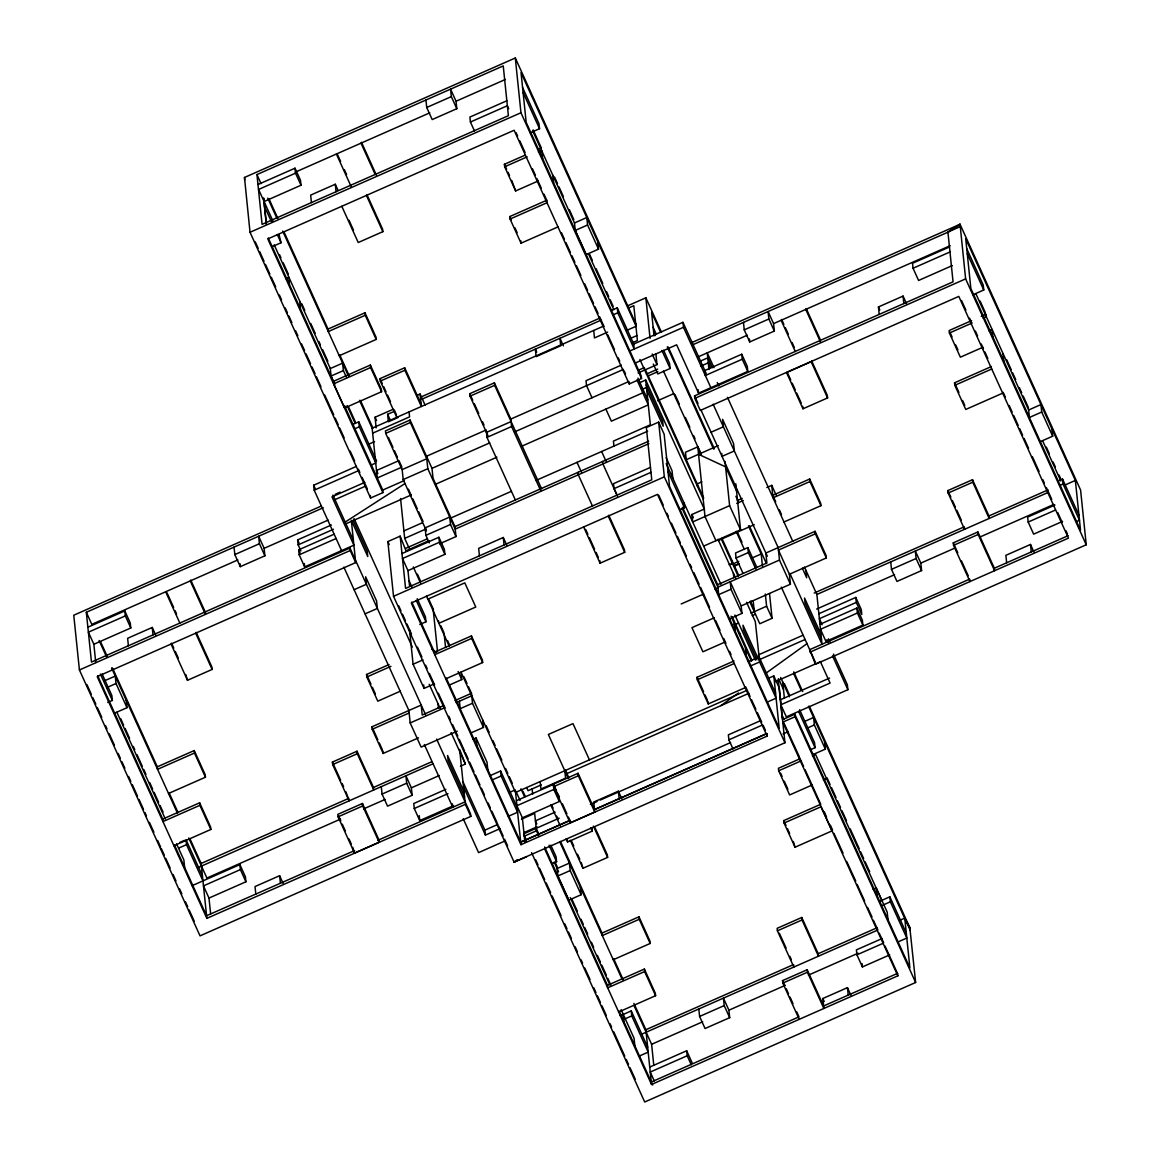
<?xml version="1.0" encoding="UTF-8"?>
<svg xmlns="http://www.w3.org/2000/svg" width="1160" height="1160" viewBox="0 0 1160 1160"><rect width="100%" height="100%" fill="white"/><g stroke="black" fill="none" stroke-linecap="round" stroke-linejoin="round"><path stroke-width="1.5" d="M720.896 705.642L738.456 692.984M766.282 672.96L807.288 643.438M692.752 344.767L947.966 232.174L960.03 224.257L1080.583 490.027L1086.238 544.779L815.437 664.245L809.694 649.673L969.716 579.087L969.978 581.566L953.534 545.33L953.288 542.837L977.894 531.976L994.337 568.226L994.598 570.705L978.155 534.47L977.894 531.976M428.939 540.69L405.971 550.826L400.171 536.137L387.861 541.575L393.53 596.327L514.083 862.097L517.099 860.111M344.201 522.696L405.014 483.532M769.182 677.947L773.807 675.917L779.288 687.996L784.943 742.748L514.083 862.097L517.113 860.14M244.745 179.945L244.485 177.465L515.301 58L635.854 323.77L636.115 326.25L626.878 330.325M256.94 174.58L503.237 65.917L508.385 115.696L262.073 224.358L256.94 174.58L261.043 183.628M426.706 107.488L451.327 96.628L450.559 89.16L456.039 101.239L456.808 108.706L432.187 119.567L426.706 107.488L425.938 100.021M258.086 184.469L295.017 168.185L300.498 180.264L301.005 185.237L263.958 201.594M295.365 172.115L429.78 112.825M456.039 101.239L505.426 79.445M295.017 168.185L295.524 173.159L258.593 189.457L273.05 221.299M264.465 206.567L271.324 221.343M506.848 100.76L469.916 117.058L470.423 122.032L474.541 131.094M470.423 122.032L507.355 105.734L508.733 108.764M338.024 190.283L335.283 184.251L310.662 195.112L311.431 202.579M404.101 480.646L382.64 490.114L382.887 492.608L370.591 498.032L250.024 232.275L520.956 112.752L515.301 58M271.715 246.862L281.039 242.759L279.024 234.48M530.294 132.791L539.53 128.716L539.009 123.743L522.58 87.507M538.11 181.018L515.635 190.936L504.673 166.764L504.411 164.285L525.291 155.077M538.139 149.408L541.343 147.987L533.121 129.876M504.673 166.764L527.148 156.861M538.385 151.902L541.604 150.481M538.762 152.482L541.851 151.119L542.619 158.587M366.908 194.59L382.597 229.173L382.858 231.667L358.237 242.527L341.794 206.292M285.723 278.603L288.825 277.226L289.478 284.751M300.44 308.908L299.787 301.397M557.96 226.911L521.029 243.194L510.081 219.037L509.82 216.543L546.751 200.26L544.011 194.213M510.081 219.037L546.998 202.754L546.751 200.26M364.965 312.779L365.226 315.274L328.294 331.557L328.033 329.077L364.965 312.779L375.927 336.951L376.188 339.43L339.256 355.728M574.476 222.966L586.786 217.529L587.569 224.996L598.516 249.154L586.206 254.591L575.259 230.434L574.476 222.966L532.628 130.718M575.259 230.434L587.569 224.996M334.007 382.481L331.079 376.028L330.31 368.561L342.62 363.138L343.389 370.606L346.318 377.043M331.079 376.028L343.389 370.606M370.373 365.052L333.442 381.336L333.703 383.829L344.65 407.986L381.582 391.703L381.321 389.209L370.373 365.052L370.62 367.546L381.582 391.703M333.703 383.829L370.62 367.546M396.749 417.353L380.321 381.103L380.06 378.624L404.68 367.763L421.109 403.999M380.321 381.103L404.927 370.243L404.68 367.763M416.802 395.488L420.094 394.037L425.198 405.318M352.625 424.546L358.788 421.834L376.594 461.1M611.117 310.517L617.279 307.806L633.722 344.041L634.23 349.015L617.787 312.779L617.279 307.806M376.159 427.851L375.057 417.252L393.226 409.233M421.298 396.851L599.633 318.188M627.705 305.805L645.859 297.786L661.49 332.238M354.685 428.852L359.296 426.808L358.788 421.834M398.025 417.527L388.397 421.776L387.628 414.309L394.197 411.409M422.095 399.098L600.981 320.189M613.176 314.81L617.787 312.779M628.894 307.879L633.809 305.704L637.405 340.547L632.591 342.678M398.909 460.534L401.897 467.117L377.275 477.978L372.142 428.2L603.548 326.119M372.65 433.188L409.582 416.889L409.06 411.916M607.608 332.137L594.471 337.937L593.702 330.469M439.567 543.822L455.982 536.572L454.952 526.625L433.028 478.297L431.998 468.35L410.075 420.022L385.453 430.882L385.714 433.376L402.158 469.611L403.187 479.573L426.474 530.903M487.968 435.696L470.032 396.169L469.771 393.689L494.392 382.829L510.835 419.064L511.603 426.532L540.662 490.578M385.714 433.376L410.336 422.515L410.075 420.022M470.032 396.169L494.653 385.323L494.392 382.829M368.387 444.352L374.535 441.641M630.475 338.401L636.898 335.574M341.591 550.609L314.186 490.201L313.678 485.228L356.352 466.392M633.722 344.041L682.95 322.32L706.208 373.578M314.186 490.201L358.498 470.655M371.127 465.087L375.738 463.058L359.296 426.808M629.619 351.06L683.472 327.294L682.95 322.32M397.851 461.1L376.507 470.51L377.885 473.541M621.339 365.11L586.017 380.697L586.539 385.671L592.02 397.75M335.182 494.32L340.156 492.13M364.805 482.372L331.977 496.857L353.901 545.171L304.66 566.892L299.178 554.813L298.671 549.84L333.993 534.252M635.607 362.906L676.642 344.81L698.552 393.138L747.794 371.417L747.286 366.43L741.747 354.235L704.816 370.519L705.338 375.507L742.255 359.208L741.747 354.235M510.835 419.064L623.471 369.387M402.158 469.611L426.778 458.751L410.336 422.515M486.475 432.419L511.096 421.559M334.051 500.033L365.487 486.156M321.45 505.963L73.761 615.221L79.416 669.972L200.027 935.859L470.829 816.408L470.583 813.914L436.638 739.109M690.867 342.983L960.03 224.257L965.628 278.893L1086.238 544.779M947.966 232.174L960.03 224.257L960.234 226.62L947.923 232.058L953.056 281.837L694.564 395.864L694.825 398.358L700.307 410.437L958.798 296.409L1068.447 538.124L809.956 652.166M425.589 714.734L349.957 548.027L91.466 662.055L86.319 612.277L323.277 507.747M637.87 370.461L644.438 367.56M515.287 499.786L486.983 437.392L511.603 426.532M638.13 372.954L656.995 364.617L655.893 353.844M403.187 479.573L427.808 468.712L426.517 456.257L486.214 429.925L486.983 437.392M234.813 554.582L259.419 543.721L258.651 536.253L264.132 548.332L264.9 555.799L240.294 566.66L234.813 554.582L234.03 547.114M744.241 329.861L768.862 319L768.094 311.532L773.575 323.611L774.343 331.079L749.722 341.939L744.241 329.861L743.473 322.393M431.998 468.35L489.738 442.873M514.489 431.955L628.952 381.466L629.198 383.946L641.509 378.522L641.248 376.028L526.176 122.351L521.029 72.572L636.115 326.25M646.439 374.086L657.676 369.126M648.295 375.869L657.923 371.62M663.607 350.349L669.581 363.529L670.103 368.503L657.792 373.94L653.312 364.051M237.873 559.917L91.799 624.355L86.319 612.277M264.132 548.332L328.135 520.101M639.16 382.901L645.714 380.001L704.57 509.718M698.03 356.932L747.344 335.182M773.575 323.611L950.17 245.702M949.46 246.993L912.529 263.276L913.051 268.25L918.589 280.459L952.302 265.582M87.87 627.212L124.801 610.928L130.268 623.007L130.79 627.98L93.859 644.264L95.743 662.519M700.089 361.224L707.788 357.831L712.269 367.72M913.051 268.25L949.982 251.966M124.801 610.928L125.309 615.902L88.377 632.186L93.859 644.264M300.889 550.899L298.149 544.852L297.642 539.878L331.354 525.001M641.567 389.644L646.497 387.469M700.596 366.212L708.296 362.819L710.543 367.749M298.149 544.852L333.471 529.279M344.984 524.189L411.032 495.059M435.812 484.14L496.9 457.185M521.666 446.252L642.814 392.82L642.292 387.832M299.178 554.813L336.11 538.515M657.648 400.736L673.699 393.646M155.672 634.984L152.236 627.444L127.629 638.304L128.397 645.772M879.207 314.418L878.439 306.95L903.06 296.09L906.511 303.717M694.825 398.358L965.628 278.893M79.416 669.972L350.219 550.522L349.957 548.027M403.912 530.917L422.153 522.87M773.807 675.917L779.201 728.19L669.552 486.461L664.143 434.188L658.663 422.11L646.352 427.533L651.76 479.805L405.579 588.41L400.171 536.137M409.06 548.057L404.68 538.385L426.01 528.975M450.631 518.114L511.357 491.333M535.978 480.472L647.657 431.201M353.06 520.245L367.256 551.551L367.763 556.524L351.32 520.289L355.7 562.6L97.208 676.628L206.857 918.357L465.349 804.33L465.102 801.836L377.725 840.377M425.879 535.354L450.5 524.494L449.717 517.026L425.111 527.887L425.879 535.354L429.301 542.909M972.979 294.756L983.753 290L983.231 285.026L966.788 248.776M104.487 680.818L115.26 676.062L116.029 683.53L126.991 707.687L114.68 713.125M405.71 548.346L427.039 538.936M454.952 526.625L648.614 441.191M648.875 443.671L455.199 529.105L427.808 468.712M401.969 553.566L438.9 537.268L444.382 549.347L444.903 554.335L407.972 570.618L409.509 585.553M106.793 687.604L116.029 683.53M438.9 537.268L439.423 542.257L402.491 558.54L407.972 570.618M354.09 589.701L366.4 584.263L365.632 576.796L376.594 600.967L377.363 608.434L365.052 613.857M711.065 432.23L723.376 426.793L722.593 419.325L733.555 443.483L734.338 450.95L722.027 456.387L721.708 453.4M971.63 320.624L949.141 330.542L949.402 333.021L960.364 357.193L982.839 347.275M981.259 316.375L986.072 314.244L986.333 316.738L983.114 318.159M107.749 702.452L112.36 700.423L111.838 695.449L102.124 674.033M949.402 333.021L971.877 323.118M650.47 467.364L613.553 483.647L614.061 488.635L617.482 496.175M701.438 454.894L697.784 446.846L685.473 452.27L686.241 459.737L718.258 445.614M506.702 545.055L503.28 537.5L478.659 548.361L479.428 555.828M614.061 488.635L650.992 472.337M171.056 644.047L187.499 680.282L212.12 669.422L211.86 666.942L196.17 632.345M827.587 397.923L811.144 361.688L786.523 372.548L802.966 408.784L827.587 397.923L827.327 395.429L811.637 360.847M988.972 330.817L992.061 329.454L992.83 336.922M393.53 596.327L664.332 476.861L658.663 422.11M427.88 599.154L464.812 582.856L475.774 607.028L438.842 623.312L438.582 620.817M701.829 481.864L697.203 483.894L697.464 486.388M1002.689 393.167L965.772 409.451L954.81 385.294L954.549 382.8L991.481 366.517M954.81 385.294L991.728 369.01M419.804 624.515L425.952 621.789L425.43 616.815L417.223 598.69M679.832 509.805L684.443 507.761L683.936 502.787M725.043 461.462L729.611 505.673L692.679 521.957L691.911 514.489L704.221 509.066M737.282 500.584L742.197 498.409M766.818 487.548L771.748 485.373L776.127 495.045M583.639 526.959L600.082 563.195L624.703 552.334L624.442 549.84L608.753 515.258M736.716 503.425L743.27 500.54M400.258 691.215L377.783 701.176L366.821 676.962L366.56 674.467L389.035 664.564M194.227 750.549L194.488 753.029L157.557 769.327L157.31 766.832L194.227 750.549L205.189 774.706L205.45 777.2L168.519 793.484M783.986 521.986L820.917 505.688L820.657 503.208L809.694 479.036L772.763 495.334L775.692 501.772M366.821 677.019L390.905 666.333M809.694 479.036L809.956 481.53L773.024 497.828L771.748 485.373M471.438 635.898L471.7 638.391L434.768 654.675L434.507 652.196L471.438 635.898L482.4 660.054L482.647 662.548L445.73 678.846M433.898 684.066L424.052 688.402L413.09 664.245L422.95 659.895M703.641 546.113L740.558 529.83L735.817 483.822M718.199 540.589L754.232 524.697M1041.723 412.032L1029.413 417.47L1028.644 410.002L1040.94 404.564L1041.723 412.032L1052.686 436.189L1040.375 441.626M756.813 567.356L747.852 547.592L735.541 553.015L736.049 557.989L742.777 572.822M736.049 557.989L748.36 552.566L747.852 547.592M449.442 685.009L461.752 679.586L460.984 672.118L515.562 792.439L746.837 690.417M729.161 564.76L732.366 563.339L732.12 560.846M732.163 564.311L738.775 561.397M734.12 565.906L739.036 563.731M751.97 558.033L761.207 553.958L748.49 525.958M734.178 566.036L739.094 563.861M199.636 802.807L199.897 805.301L162.965 821.585L162.704 819.105L199.636 802.807L210.598 826.979L210.859 829.458L173.928 845.756M418.499 737.861L383.177 753.434L372.215 729.277L371.968 726.784L421.196 705.077L422.226 715.024L443.57 705.613M741.182 605.926L790.424 584.205L789.394 574.243L826.312 557.96L826.065 555.466L815.103 531.309L765.861 553.03L766.89 562.991L717.649 584.698L718.678 594.659L730.988 589.236L730.22 581.769L741.182 605.926L741.95 613.393L729.64 618.816M372.215 729.277L409.147 712.994M815.103 531.309L815.349 533.803L778.433 550.087L789.394 574.243M455.053 700.538L471.467 693.303L468.48 686.72M457.243 731.177L421.138 747.098L410.176 722.941L444.642 707.745M456.126 702.67L471.728 695.797M717.909 587.192L779.462 560.048L778.171 547.592L713.139 404.245M681.196 603.968L703.685 594.05M714.923 589.091L718.127 587.671L682.036 508.123M345.868 791.729L349.117 800.806L332.673 764.57L332.412 762.077L357.033 751.216L373.476 787.452L373.738 789.945L357.294 753.71L357.033 751.216M814.204 593.035L964.322 526.814L964.583 529.308L948.14 493.058L947.88 490.578L972.501 479.718L988.943 515.953L989.19 518.447L972.761 482.197L972.501 479.718M332.673 764.57L357.294 753.71M948.14 493.058L972.761 482.197M471.467 693.303L472.497 703.264L460.186 708.688L459.418 701.22M179.844 842.392L184.454 840.362M178.814 848.047L186.513 844.654L185.992 839.681L202.435 875.916M714.415 617.729L691.94 627.647L702.902 651.804L725.377 641.886M749.955 602.156L753.159 600.735L754.29 611.654M471.149 732.845L483.459 727.422L482.69 719.954M750.984 613.118L766.601 606.23L765.339 594.036M752.216 615.655L755.435 614.235M1057.906 481.066L1062.516 479.036L1078.959 515.272M472.961 739.34L476.049 737.977L486.997 762.149L487.78 769.616M731.467 625.312L734.541 623.949L735.309 631.417M735.338 624.486L738.543 623.065M206.857 918.357L201.144 863.475L348.856 798.312M373.476 787.452L431.476 761.873M988.943 515.953L1048.031 489.897M1059.965 485.373L1063.038 484.01L1062.516 479.036M433.159 763.73L198.374 867.448M789.873 573.402L822.005 644.235L816.872 594.471L1048.278 492.376M1064.59 485.185L1075.363 480.428L965.714 238.699L970.847 288.477L1080.511 530.207L1075.363 480.428M769.529 593.587L772.082 618.309L759.771 623.732L749.911 601.996M382.06 794.078L406.682 783.217L405.899 775.75L411.379 787.829L412.148 795.296L387.541 806.157L382.06 794.078L381.277 786.611M891.489 569.357L916.11 558.496L915.341 551.029L920.822 563.107L921.591 570.575L896.97 581.436L891.489 569.357L890.72 561.889M362.442 803.488L337.821 814.349L338.082 816.829L354.51 853.079L379.132 842.218L378.87 839.724L362.442 803.488L362.688 805.968L379.132 842.218M338.082 816.829L362.688 805.968M953.534 545.33L978.155 534.47M206.886 878.047L340.562 819.076M363.66 808.883L385.12 799.428M411.379 787.829L439.205 775.562M460.462 766.18L465.377 764.019L459.635 749.447L465.044 801.719M816.669 609.043L894.548 574.693M920.822 563.107L955.289 547.897M979.91 537.037L1053.758 504.455M192.168 885.645L239.874 864.606L245.412 876.815L245.92 881.788L208.988 898.072L210.627 913.891M1054.962 505.049L1027.673 517.085L1028.18 522.058L1033.661 534.151L1062.56 521.391M818.859 613.727L855.79 597.443L861.271 609.522L861.779 614.495L856.297 602.417L855.79 597.443M239.874 864.606L240.395 869.594L203.464 885.878L208.988 898.072M1028.18 522.058L1055.469 510.023M856.297 602.417L819.366 618.701L822.106 624.747M745.184 687.663L708.252 703.946L697.29 679.789L697.029 677.295L733.961 661.011M445.861 789.351L413.743 803.517L414.265 808.505L419.746 820.584L453.459 805.707M819.946 624.327L856.878 608.043L862.359 620.121L862.88 625.095L825.949 641.393L820.468 629.314L857.399 613.016L856.878 608.043M697.29 679.789L734.222 663.505M758.292 654.95L802.865 635.274M414.265 808.505L447.977 793.629M489.839 775.764L500.613 771.009L517.055 807.244M748.331 661.722L759.104 656.98L775.547 693.216M758.799 659.924L805.04 639.523M1076.393 521.609L1079.482 520.26L1063.038 484.01M491.898 780.057L501.135 775.982L500.613 771.009M750.389 666.029L759.626 661.954L755.319 621.615L746.547 602.286M283.083 883.326L279.632 875.698L255.012 886.559L255.838 894.142M1033.922 552.015L1030.501 544.461L1005.88 555.321L1006.648 562.788M206.552 915.747L354.641 850.556M994.337 568.226L1068.201 535.644M509.095 792.541L515.301 789.945L520.971 844.697L767.152 736.107L766.89 733.613L594.558 809.636L578.072 773.27L553.451 784.131L553.712 786.625L570.154 822.861L594.761 812L593.731 802.053L618.352 791.192L621.818 798.805M541.27 784.885L528.076 790.699L526.625 787.481M565.978 773.981L748.794 693.332M775.068 681.746L821.034 661.461M516.374 800.748L553.305 784.45L553.827 789.438L559.308 801.516L522.377 817.8L524.885 842.044M553.712 786.625L578.332 775.764L578.072 773.27M553.827 789.438L516.896 805.721L522.377 817.8M508.341 816.307L517.563 812.232L501.135 775.982M766.832 702.264L776.069 698.189L759.626 661.954M500.192 828.588L485.416 835.098L484.909 830.125L498.032 824.325M780.332 699.799L829.559 678.078M521.522 819.178L534.659 813.378L536.457 830.807L538.675 835.707M760.481 720.679L728.364 734.846L728.886 739.833L733.033 748.983M555.118 812.159L535.427 820.845L536.79 823.861M728.886 739.833L762.598 724.957M504.846 841.029L478.587 852.614L463.246 818.786M524.538 832.343L537.051 826.819M833.474 654.124L847.351 684.734L847.873 689.707L786.32 716.865L780.839 704.773L830.082 683.066L820.584 662.113M559.178 818.177L523.885 833.75L526.379 841.159M590.382 804.416L596.979 801.502M600.285 800.038L730.611 742.559M782.391 719.707L794.817 714.226L909.889 967.918L904.756 918.14L900.058 920.213M524.146 836.23L536.457 830.807M794.817 714.226L795.079 716.721L782.768 722.143L897.84 975.836L651.529 1084.484L544.62 848.801M568.4 817.075L569.893 820.366L520.651 842.087L446.209 677.991M594.514 809.506L766.832 733.497M520.71 842.218L569.952 820.497M804.359 721.563L813.581 717.489L814.363 724.957L825.326 749.128L813.015 754.551M783.043 733.917L787.857 731.8M806.664 728.35L814.363 724.957M514.083 862.097L526.452 856.79M566.124 838.753L567.588 841.971L592.195 831.126L591.861 827.805M551.957 863.736L556.582 861.706L556.061 856.718L550.826 845.19M810.448 749.708L815.074 747.678L814.552 742.69L799.617 709.746M799.284 759.089L778.418 768.297L778.679 770.791L789.627 794.948L812.116 785.03M778.679 770.791L801.154 760.873M812.391 755.914L815.596 754.493L881.861 900.566M557.873 875.988L570.183 870.565L569.415 863.098L557.104 868.535L557.873 875.988L568.835 900.16L581.145 894.722L580.377 887.255M570.285 840.26L582.987 868.26L607.608 857.399L607.361 854.92L594.645 826.906M823.354 780.071L826.558 778.664M784.073 823.049L821.005 806.765L831.966 830.922L795.035 847.22L784.073 823.049L783.812 820.569L820.743 804.271L805.055 769.674M638.971 916.806L639.218 919.285L602.301 935.583L602.04 933.089L638.971 916.806L649.919 940.963L650.18 943.457L613.249 959.74M644.365 969.064L644.626 971.558L607.695 987.841L607.434 985.362L644.365 969.064L655.327 993.236L655.588 995.715L618.657 1012.013M801.763 917.473L802.024 919.967L818.467 956.202L818.206 953.708L801.763 917.473L777.142 928.333L777.403 930.827L793.846 967.063L793.585 964.569L645.874 1029.732L651.529 1084.484M777.403 930.827L802.024 919.967M873.132 889.343L876.249 887.965L887.197 912.122L887.98 919.59M864.577 900.914L857.11 884.442M620.034 1015.493L623.109 1014.13L623.877 1021.597M620.47 1015.667L631.243 1010.911L647.672 1047.161M880.527 900.943L889.851 896.825L906.293 933.075M624.051 1019.292L631.75 1015.899L631.243 1010.911M882.601 905.235L890.372 901.813L889.851 896.825M818.206 953.708L877.293 927.652M641.524 1034.256L877.555 930.131M699.596 1016.45L724.202 1005.589L723.434 998.122L728.915 1010.201L729.683 1017.668L705.062 1028.529L699.596 1016.45L698.813 1008.982M799.24 1019.336L782.812 983.086L782.551 980.606L807.171 969.745L823.614 1005.981L897.463 973.399L885.036 946.023M882.107 938.541L856.413 949.866L856.935 954.839L862.416 966.933L889.706 954.883M782.812 983.086L807.418 972.225L807.171 969.745M653.776 1065.214L651.615 1044.304L702.655 1021.786M728.915 1010.201L785.247 985.347M808.447 975.125L858.154 953.187M910.107 930.277L909.846 927.783L809.39 706.309M856.935 954.839L882.63 943.515M638.957 1056.209L648.193 1052.134L631.75 1015.899M897.579 942.123L906.815 938.048L890.372 901.813M649.73 1067.069L686.662 1050.771L692.143 1062.864M686.662 1050.771L687.184 1055.759L650.252 1072.043L654.356 1081.106M807.418 972.225L823.861 1008.475L822.832 998.513L847.452 987.653L850.874 995.207M651.282 1082.005L798.993 1016.841L796.746 1011.897M910.237 930.218L904.756 918.14L909.846 927.783L915.631 982.491L644.699 1102L531.585 852.643M698.552 454.299L725.595 466.871L736.557 491.042M431.853 649.121L436.247 652.326M909.846 927.783L904.626 918.198L808.491 706.251M967.309 253.764L983.753 290M980.098 301.078L985.333 312.606M1006.749 359.832L1011.23 369.707M1012.723 372.998L1015.711 379.596M1019.452 387.832L1021.699 392.776M1023.192 396.067L1028.427 407.595M1046.349 447.137L1049.351 453.72M1053.077 461.955L1055.324 466.9M1059.065 475.136L1060.559 478.427M975.864 293.683L1028.644 410.002M1042.535 440.626L1060.849 481.023M961.524 300.483L965.903 310.14M969.557 318.188L971.746 323.031M975.401 331.079L977.59 335.907M981.244 343.969L983.433 348.798M984.898 352.017L987.827 358.469M1003.183 392.326L1005.43 397.271M1009.157 405.507L1012.158 412.09M1013.652 415.382L1018.132 425.271M1019.626 428.562L1022.612 435.159M1024.106 438.451L1028.586 448.34M1032.328 456.576L1039.055 471.395M1042.782 479.631L1044.29 482.923M1046.523 487.867L1051.757 499.394M1057.732 512.575L1062.212 522.464M1065.953 530.7L1067.447 533.991M949.88 332.151L952.07 336.98M955.724 345.042L957.913 349.87M954.549 382.8L958.928 392.471M962.582 400.519L964.772 405.362M878.439 306.95L879.816 309.995M947.88 490.578L950.866 497.161M952.36 500.453L955.347 507.05M956.855 510.342L961.336 520.231M953.288 542.837L957.768 552.726M961.495 560.962L968.223 575.78M806.229 308.575L820.424 339.88M805.736 309.415L820.685 342.36M916.11 558.496L921.591 570.575M781.608 319.435L783.856 324.38M785.349 327.671L788.336 334.269M792.077 342.505L794.31 347.435M781.13 320.276L795.325 351.582M768.862 319L774.343 331.079M787.756 373.346L790.758 379.943M792.251 383.235L795.238 389.818M796.731 393.124L801.212 402.998M809.956 481.53L820.917 505.688M742.255 359.208L747.794 371.417M857.399 613.016L862.88 625.095M815.349 533.803L826.312 557.96M779.346 509.834L781.535 514.663M713.995 367.676L707.266 352.857L708.977 369.445M727.45 397.329L792.759 541.314M804.445 567.08L816.872 594.471M802.299 568.11L806.678 577.767L805.91 570.299M717.257 382.583L718.765 385.874M828.501 638.841L829.965 642.06M826.891 639.639L828.356 642.857M683.472 327.294L710.862 387.701M832.517 655.878L847.873 689.707M820.976 634.288L804.547 598.038L805.055 603.026L821.497 639.261M779.462 560.048L790.424 584.205M694.564 395.864L697.986 403.419M700.828 409.668L767.326 556.249M781.303 587.076L815.176 661.751M668.189 347L714.328 448.717M735.904 496.291L738.137 501.207M749.302 525.828L766.427 563.557M660.562 332.123L651.601 312.359L654.023 335.863M667.29 346.956L713.617 449.079M653.138 327.294L656.139 333.877M653.66 332.267L655.154 335.559M661.882 350.392L670.103 368.503M729.611 505.673L740.558 529.83M748.36 552.566L755.827 569.038M674.932 394.443L679.412 404.303M685.371 417.44L689.837 427.286M693.564 435.507L695.058 438.784M737.514 532.397L741.979 542.242M663.476 371.099L701.322 454.517M736.194 531.382L744.401 549.507M652.21 354.046L656.995 364.617M766.601 606.23L772.082 618.309M793.759 671.857L802.691 691.548M793.918 674.134L801.197 690.2M523.087 92.481L539.53 128.716M645.178 369.214L703.699 498.205M721.883 538.298L738.688 575.346M750.375 601.112L754.029 609.174M639.899 359.484L703.236 499.104M721.418 539.183L738.224 576.23M798.631 711.428L815.074 747.678M554.538 177.059L557.496 183.599M558.99 186.876L563.441 196.692M569.371 209.771L573.823 219.588M589.41 253.953L592.383 260.493M596.08 268.671L602.765 283.388M606.477 291.566L608.696 296.481M610.189 299.758L613.161 306.298M784.363 683.704L789.525 695.087M827.051 777.823L830.038 784.407M831.532 787.698L836.012 797.587M837.505 800.879L840.507 807.462M842.001 810.767L846.481 820.642M850.222 828.878L859.183 848.656M860.677 851.947L863.663 858.531M865.157 861.837L869.637 871.711M588.424 253.706L613.843 309.72M717.967 539.284L735.6 578.13M780.665 677.484L789.394 696.74M646.236 384.989L662.679 421.225L663.187 426.199L646.743 389.963M778.693 678.919L783.493 689.49M715.952 540.69L704.99 516.534L697.784 446.846M795.079 716.721L915.631 982.491M520.956 112.752L641.509 378.522M637.913 378.174L647.773 399.924M636.971 379.929L648.295 404.898L611.363 421.182L605.883 409.103M730.988 589.236L741.95 613.393M757.944 658.14L742.994 625.197L743.516 630.17L756.958 659.822M666.173 457.75L672.017 470.641L672.785 478.108M691.911 514.489L693.361 517.708M781.869 714.734L783.928 719.273M516.113 132.719L517.606 136.01M519.839 140.954L525.074 152.482M532.498 168.852L535.427 175.291M536.877 178.51L541.27 188.181M561.44 232.652L564.427 239.25M565.921 242.542L570.415 252.43M571.909 255.722L574.896 262.305M576.389 265.596L580.87 275.486M584.611 283.721L587.598 290.319M589.091 293.611L593.572 303.485M595.065 306.791L598.053 313.374M599.546 316.665L604.041 326.555M607.767 334.79L614.495 349.61M618.236 357.845L619.73 361.151M624.152 370.895L625.515 373.911M666.202 463.608L720.925 584.22M734.889 615.017L755.348 660.112M783.754 722.738L788.481 732.83M788.611 733.439L798.95 755.899M799.066 756.509L803.561 766.383M824.354 811.913L826.587 817.162M830.328 825.093L832.576 830.023M833.938 833.373L843.03 853.093M846.655 861.387L855.746 881.092M867.506 907.366L872.015 916.965M873.349 920.242L877.859 929.856M879.193 933.133L883.702 942.746M629.198 383.946L514.126 130.268L267.815 238.917L382.887 492.608M668 471.525L684.443 507.761M682.529 507.283L717.649 584.698M732.264 616.917L751.97 660.345M731.061 616.192L751.491 661.214M664.332 476.861L784.943 742.748M658.735 495.175L663.215 505.064M666.957 513.3L668.45 516.591M671.437 523.189L675.917 533.063M677.411 536.37L680.413 542.952M681.906 546.244L686.386 556.133M690.113 564.369L691.621 567.66M693.854 572.605L699.088 584.133M700.582 587.424L709.543 607.202M715.532 620.383L720.012 630.257M723.724 638.464L725.928 643.292M729.582 651.34L731.032 654.573M745.648 686.778L750.041 696.449M751.491 699.668L755.885 709.325M757.335 712.559L761.729 722.216M763.193 725.435L765.383 730.278M767.152 736.107L657.502 494.377L411.307 602.982L520.971 844.697M504.411 164.285L506.615 169.113M508.065 172.332L509.53 175.551M511.72 180.394L515.635 190.936M780.607 773.126L782.072 776.359M784.261 781.188L787.915 789.235M509.82 216.543L511.284 219.776M514.938 227.824L517.128 232.652M783.812 820.569L786.002 825.398M787.466 828.617L789.656 833.445M793.309 841.508L795.035 847.22M451.327 96.628L456.808 108.706M563.383 345.839L559.961 338.285L560.729 345.752L536.109 356.613L535.34 349.145L536.703 352.161M601.634 451.501L606.115 461.39M617.105 495.248L602.91 463.957L602.663 461.462M697.029 677.295L703.612 691.795M705.062 695.014L707.266 699.857M608.26 516.098L624.703 552.334M822.832 998.513L824.209 1001.529M577.013 462.361L581.493 472.25M592.499 506.108L578.289 474.802L578.042 472.323M779.389 933.278L786.117 948.097M789.859 956.333L791.352 959.639M585.626 529.409L587.874 534.354M589.367 537.645L594.587 549.173M596.095 552.464L598.328 557.409M782.551 980.606L784.798 985.536M786.291 988.842L788.524 993.772M790.018 997.078L793.005 1003.661M494.653 385.323L541.604 488.824M361.5 142.317L376.449 175.262M361.006 143.159L375.202 174.464M469.771 393.689L472.772 400.272M474.266 403.564L478.747 413.453M482.488 421.689L483.981 424.98M366.415 195.431L382.858 231.667M724.202 1005.589L729.683 1017.668M337.632 154.831L340.619 161.414M344.361 169.65L346.594 174.594M336.385 154.019L351.335 186.963M619.179 798.776L618.352 791.192M349.015 220.269L353.495 230.158M589.425 759.858L572.982 723.622L548.361 734.468L568.226 778.273M404.927 370.243L421.37 406.493L420.094 394.037M578.332 775.764L594.761 812M365.226 315.274L376.188 339.43M639.218 919.285L650.18 943.457M593.413 826.109L607.608 857.399M295.524 173.159L301.005 185.237M565.283 769.834L568.922 777.896M590.745 827.892L592.195 831.126M450.5 524.494L455.982 536.572M380.06 378.624L382.292 383.554M383.8 386.86L386.034 391.79M387.527 395.096L390.514 401.679M394.255 409.915L396.502 414.86M687.184 1055.759L691.288 1064.822M644.626 971.558L655.588 995.715M387.628 414.309L390.369 420.34M553.451 784.131L556.438 790.729M557.931 794.02L559.424 797.312M562.411 803.894L566.907 813.784M553.987 785.958L558.786 796.529L559.308 801.516M439.423 542.257L444.903 554.335M388.44 437.479L392.935 447.354M394.429 450.646L397.416 457.243M571.532 841.058L573.765 846.003M577.506 854.238L579.753 859.183M581.247 862.474L582.987 868.26M408.407 489.158L411.336 495.596M412.786 498.829L417.179 508.486M418.629 511.705L423.023 521.376M551.624 804.866L553.073 808.085M556.727 816.133L558.192 819.352M375.057 417.252L376.55 420.529M550.783 804.938L560.28 825.877M471.7 638.391L482.647 662.548M269.004 198.94L277.965 218.704M283.954 231.884L328.033 329.077M339.735 354.858L349.32 376M360.397 400.388L372.925 428.04M560.483 841.479L602.04 933.089M613.741 958.899L623.457 980.316M633.925 1003.371L645.874 1029.732M267.771 198.128L276.732 217.906M282.707 231.072L348.464 376.028M359.513 400.388L372.142 428.2M559.7 841.682L622.224 979.504M634.172 1005.865L651.615 1044.304M570.183 870.565L581.145 894.722M277.298 234.508L281.039 242.759M549.101 845.234L556.582 861.706M279.473 254.562L280.952 257.853M283.185 262.769L288.39 274.253M301.788 303.789L304.775 310.344M310.72 323.466L315.187 333.312M318.913 341.519L320.392 344.796M322.625 349.711L327.845 361.195M348.681 407.131L355.38 421.907M522.957 791.323L525.19 796.238M555.698 863.504L557.191 866.781M572.068 899.594L577.274 911.079M581 919.285L583.234 924.201M584.727 927.492L587.699 934.046M591.426 942.254L593.644 947.169M597.371 955.376L600.343 961.93M601.837 965.221L606.303 975.067M607.797 978.344L610.769 984.898M274.18 244.832L330.31 368.561M347.101 405.579L355.105 423.24M520.956 788.843L524.654 796.978M554.161 862.025L558.569 871.755M570.314 897.637L609.913 984.941M621.122 1009.649L634.071 1038.287L634.839 1045.755M268.293 238.046L334.805 384.685M382.757 490.071L344.404 405.507L344.65 407.986M536.196 828.312L538.936 834.359M544.663 846.988L607.434 985.362M619.077 1011.027L652.645 1085.02M417.397 574.113L420.326 580.551M429.084 599.88L433.477 609.551M440.829 625.762L443.816 632.36M447.557 640.596L449.804 645.54M464 676.831L466.987 683.428M486.156 725.696L489.143 732.264M492.87 740.486L495.117 745.431M496.596 748.707L501.83 760.22M505.557 768.442L507.79 773.386M509.284 776.663L512.27 783.246M515.983 791.439L520.057 800.414M413.279 566.936L420.572 583.045M426.43 595.936L449.283 646.308M458.099 671.524L461.752 679.586M472.497 703.264L483.459 727.422M535.775 859.952L538.008 864.867M539.487 868.144L544.692 879.613M546.186 882.89L550.637 892.707M552.131 895.984L561.048 915.646M564.76 923.838L566.979 928.754M568.472 932.031L571.445 938.57M575.157 946.763L577.39 951.678M581.102 959.871L582.596 963.148M584.814 968.063L590.019 979.533M593.731 987.711L595.964 992.627M597.458 995.904L600.416 1002.457M601.909 1005.735L606.361 1015.565M610.087 1023.758L611.566 1027.035M613.756 1031.863L624.776 1056.137M626.269 1059.428L628.502 1064.372M629.996 1067.664L635.23 1079.191M255.243 241.86L258.173 248.298M259.637 251.531L264.016 261.188M265.481 264.407L269.86 274.079M271.324 277.298L275.703 286.955M279.357 295.017L281.546 299.845M285.2 307.907L287.404 312.736M288.869 315.984L291.87 322.582M295.597 330.817L297.844 335.762M301.586 343.998L304.572 350.581M306.066 353.873L310.546 363.762M312.04 367.053L315.027 373.65M316.52 376.942L321.001 386.831M324.742 395.067L333.717 414.83M335.211 418.122L338.198 424.72M339.692 428.011L344.172 437.885M350.146 451.066L354.641 460.955M358.368 469.191L359.861 472.483M362.108 477.427L367.343 488.954M409.001 580.58L411.988 587.163M416.237 600.372L425.952 621.789M387.861 541.575L389.238 544.591M411.786 602.098L434.507 652.196M398.75 605.911L400.983 610.856M402.476 614.148L405.478 620.745M406.971 624.036L411.452 633.925M417.426 647.106L421.907 656.98M425.647 665.216L427.141 668.508M429.388 673.452L434.608 684.995M438.349 693.23L445.077 708.049M448.818 716.285L450.312 719.577M452.545 724.521L457.779 736.049M459.273 739.355L464.507 750.883M465.233 752.492L468.161 758.93M469.626 762.149L474.005 771.82M475.47 775.039L479.95 784.928M481.443 788.22L484.43 794.803M488.171 803.039L490.404 807.984M491.898 811.289L497.132 822.817M498.626 826.109L503.121 835.997M504.614 839.289L507.601 845.872M409.886 633.128L411.336 636.361M354.032 518.563L412.322 647.062M429.214 684.284L440.176 708.441M451.124 732.612L465.377 764.019M332.92 495.088L353.38 540.197M462.985 781.796L484.909 830.125M463.492 786.784L485.416 835.098M464.014 791.758L447.572 755.522L448.093 760.496L464.522 796.731M350.219 550.522L355.7 562.6M465.349 804.33L470.829 816.408M313.678 485.228L315.143 488.447M343.868 567.153L408.9 710.5L410.176 722.941M424.342 744.546L452.733 807.142L452.385 803.822M366.56 674.467L370.939 684.139M372.403 687.358L375.333 693.796M297.642 539.878L299.005 542.894M406.682 783.217L412.148 795.296M298.671 549.84L300.034 552.856M371.968 726.784L377.812 739.674M379.276 742.893L382.191 749.345M259.419 543.721L264.9 555.799M332.412 762.077L340.634 780.202M342.127 783.493L343.621 786.784M338.56 815.987L340.808 820.932M342.301 824.223L345.288 830.821M349.029 839.057L351.262 843.987M352.77 847.293L354.51 853.079M190.762 580.072L205.712 613.031M190.283 580.913L205.219 613.872M195.677 633.186L212.12 669.422M166.895 592.586L173.623 607.405M175.117 610.711L176.61 614.002M165.662 591.774L179.858 623.079M171.549 643.205L173.797 648.15M175.291 651.441L178.278 658.024M185.745 674.496L187.499 680.282M280.401 883.166L279.632 875.698M194.488 753.029L205.45 777.2M125.309 615.902L130.79 627.98M240.395 869.594L245.92 881.788M199.897 805.301L210.859 829.458M100.514 641.639L107.242 656.458M112.476 668L157.31 766.832M169.012 792.642L177.987 812.406M189.936 838.767L201.144 863.475M99.136 640.523L106.459 656.676M111.592 667.986L177.494 813.247M188.703 837.955L206.944 878.163M186.513 844.654L203 881.02M100.398 674.062L112.36 700.423M120.64 718.577L123.612 725.13M125.106 728.422L129.572 738.267M133.299 746.46L134.778 749.752M137.01 754.667L142.216 766.151M143.709 769.428L145.942 774.358M149.669 782.551L152.641 789.119M154.135 792.396L158.601 802.241M160.08 805.518L163.067 812.087M116.884 712.226L165.315 818.96M176.552 843.842L183.86 859.952L184.629 867.419M97.701 675.787L162.704 819.105M174.391 844.871L206.596 915.863M86.869 684.487L91.335 694.347M92.829 697.624L95.816 704.192M97.295 707.484L101.775 717.329M105.487 725.536L106.981 728.828M109.214 733.758L114.434 745.242M118.16 753.449L120.394 758.379M121.887 761.67L124.859 768.239M128.586 776.446L130.819 781.376M132.312 784.653L137.518 796.152M139.012 799.428L143.477 809.288M144.971 812.565L146.465 815.857M149.437 822.426L153.903 832.271M157.629 840.478L160.617 847.046M161.356 848.685L164.285 855.137M165.735 858.356L170.129 868.014M173.057 874.466L175.987 880.933M179.641 888.995L181.844 893.838M185.499 901.914L187.702 906.758M189.167 909.991L194.286 921.301M1051.903 428.736L1052.686 436.189M1030.501 544.461L1031.269 551.928M1003.009 353.626L1003.791 361.079M903.06 296.09L903.829 303.558M897.593 973.341L897.84 975.836M876.249 887.965L877.018 895.433M862.068 963.612L862.416 966.933M802.706 406.29L802.966 408.784M824.542 741.66L825.326 749.128M847.452 987.653L848.221 995.12M749.418 338.952L749.722 341.939M782.724 682.022L784.378 698.102M778.186 679.122L782.217 718.054M761.207 553.958L762.468 566.254M745.503 648.121L746.271 655.574M733.395 573.286L733.86 577.767M739.572 633.026L739.833 635.52M698.218 389.818L698.552 393.138M707.991 701.466L708.252 703.946M645.859 297.786L650.064 338.415M645.714 380.001L650.354 424.807L613.423 441.104L613.945 446.078M597.748 241.7L598.516 249.154M599.822 560.701L600.082 563.195M552.798 175.276L553.581 182.743M520.782 240.714L521.029 243.194M564.804 770.718L565.572 778.186L540.952 789.046L540.183 781.579M569.893 820.366L570.154 822.861M567.24 838.665L567.588 841.971M532.121 788.843L532.672 794.18M503.28 537.5L504.049 544.968M476.049 737.977L476.818 745.445M444.106 633.389L445.571 647.526M433.159 609.232L437.537 651.615M437.973 703.612L438.436 708.093M423.704 684.951L424.052 688.402M400.562 498.568L404.68 538.385M409.524 629.677L413.09 664.245M419.224 815.596L419.746 820.584M370.33 495.552L370.591 498.032M335.283 184.251L336.052 191.719M382.93 750.955L383.177 753.434M304.326 563.572L304.66 566.892M263.74 198.215L266.409 224.083M263.61 198.273L266.293 224.141M244.485 177.465L250.024 232.275M239.975 563.673L240.294 566.66M152.236 627.444L153.018 634.911M126.222 700.22L126.991 707.687"/></g></svg>
